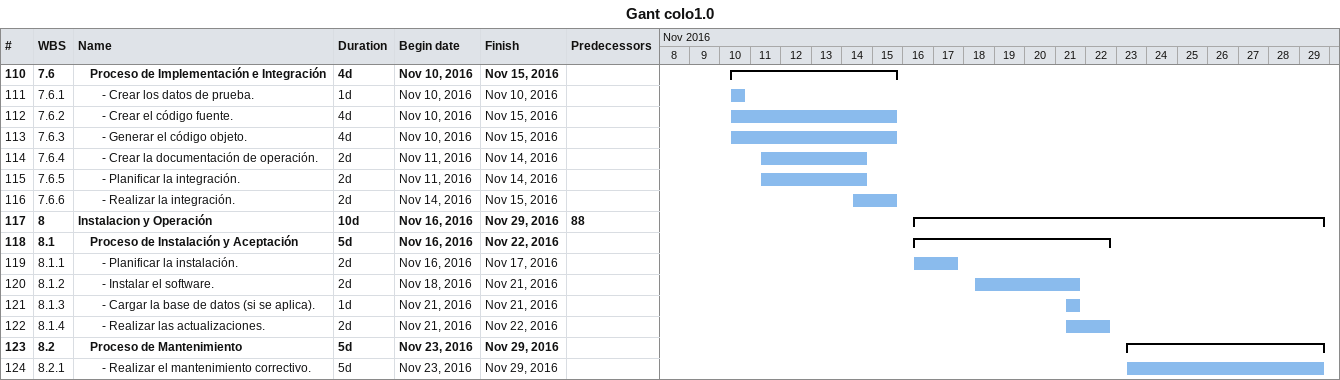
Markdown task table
Gant colo1.0

| ID | WBS | Task | Duration | Start | Finish | Predecessors |
|---|---|---|---|---|---|---|
| 110 | 7.6 | **Proceso de Implementación e Integración** | 4d | 2016-11-10 | 2016-11-15 |  |
| 111 | 7.6.1 | - Crear los datos de prueba. | 1d | 2016-11-10 | 2016-11-10 |  |
| 112 | 7.6.2 | - Crear el código fuente. | 4d | 2016-11-10 | 2016-11-15 |  |
| 113 | 7.6.3 | - Generar el código objeto. | 4d | 2016-11-10 | 2016-11-15 |  |
| 114 | 7.6.4 | - Crear la documentación de operación. | 2d | 2016-11-11 | 2016-11-14 |  |
| 115 | 7.6.5 | - Planificar la integración. | 2d | 2016-11-11 | 2016-11-14 |  |
| 116 | 7.6.6 | - Realizar la integración. | 2d | 2016-11-14 | 2016-11-15 |  |
| 117 | 8 | **Instalacion y Operación** | 10d | 2016-11-16 | 2016-11-29 | 88 |
| 118 | 8.1 | **Proceso de Instalación y Aceptación** | 5d | 2016-11-16 | 2016-11-22 |  |
| 119 | 8.1.1 | - Planificar la instalación. | 2d | 2016-11-16 | 2016-11-17 |  |
| 120 | 8.1.2 | - Instalar el software. | 2d | 2016-11-18 | 2016-11-21 |  |
| 121 | 8.1.3 | - Cargar la base de datos (si se aplica). | 1d | 2016-11-21 | 2016-11-21 |  |
| 122 | 8.1.4 | - Realizar las actualizaciones. | 2d | 2016-11-21 | 2016-11-22 |  |
| 123 | 8.2 | **Proceso de Mantenimiento** | 5d | 2016-11-23 | 2016-11-29 |  |
| 124 | 8.2.1 | - Realizar el mantenimiento correctivo. | 5d | 2016-11-23 | 2016-11-29 |  |
